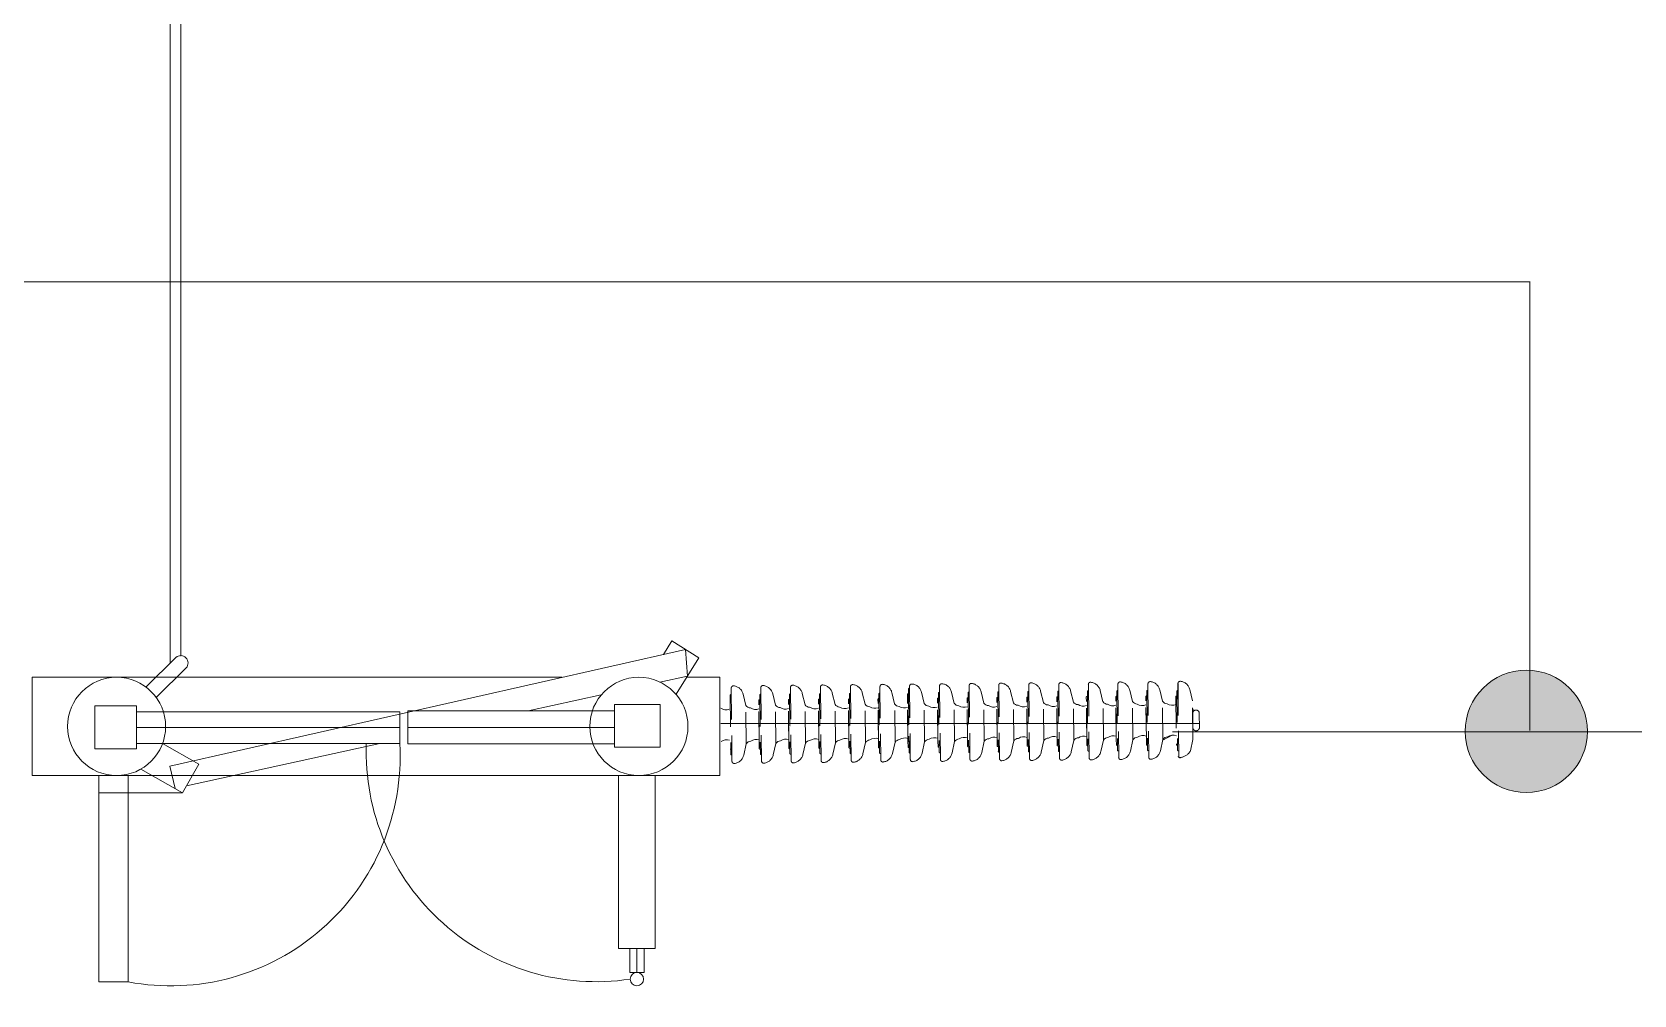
# Model space of a CAD drawing. Header units: inches. Extents: x 3989 to 4711, y 2881 to 3348.
# Drawn here: x 4265.39 to 4290.75, y 3026.79 to 3042.02 of the extents above; entities that cross this region are included whole.
import ezdxf

# ---------------------------------------------------------------- set-up
doc = ezdxf.new("R2010")
doc.units = ezdxf.units.IN
doc.header["$MEASUREMENT"] = 0
doc.linetypes.add('DASHED', pattern=[0.75, 0.5, -0.25])
doc.layers.add('COTAS', color=4, linetype='Continuous')
doc.layers.add('medidas', color=3, linetype='Continuous')

# ---------------------------------------------------------------- blocks, each defined once
blk = doc.blocks.new('*U13')
at = {"color": 0, "linetype": 'DASHED', "lineweight": 0}
for p, q in [((-209.928, -121.404), (-209.94, -122.564)), ((-209.929, -121.411), (-209.94, -122.571)), ((-209.453, -121.409), (-209.465, -122.569)), ((-208.978, -121.414), (-208.99, -122.573)), ((-208.51, -121.419), (-208.522, -122.578)), ((-208.042, -121.423), (-208.053, -122.583)), ((-207.567, -121.428), (-207.578, -122.588)), ((-207.091, -121.433), (-207.103, -122.593)), ((-206.623, -121.438), (-206.635, -122.598)), ((-206.155, -121.442), (-206.167, -122.602)), ((-206.155, -121.442), (-206.167, -122.602)), ((-205.68, -121.447), (-205.691, -122.607)), ((-205.68, -121.447), (-205.691, -122.607)), ((-205.211, -121.452), (-205.223, -122.612)), ((-204.743, -121.457), (-204.755, -122.617)), ((-204.268, -121.462), (-204.28, -122.622)), ((-203.793, -121.466), (-203.805, -122.626)), ((-203.325, -121.471), (-203.336, -122.631)), ((-202.856, -121.476), (-202.868, -122.636)), ((-210.166, -122.291), (-210.16, -121.679)), ((-210.116, -121.5), (-210.16, -121.679)), ((-209.912, -121.522), (-209.922, -122.459)), ((-209.896, -121.611), (-209.904, -122.371)), ((-209.691, -122.289), (-209.685, -121.684)), ((-209.641, -121.505), (-209.685, -121.684)), ((-209.446, -121.512), (-209.454, -121.512)), ((-209.437, -121.521), (-209.447, -122.458)), ((-209.429, -121.6), (-209.438, -121.6)), ((-209.428, -122.285), (-209.421, -121.68)), ((-209.216, -122.294), (-209.21, -121.689)), ((-209.166, -121.51), (-209.21, -121.689)), ((-208.971, -121.516), (-208.979, -121.516)), ((-208.962, -121.525), (-208.972, -122.462)), ((-208.954, -121.605), (-208.963, -121.605)), ((-208.952, -122.29), (-208.946, -121.685)), ((-208.747, -122.299), (-208.741, -121.694)), ((-208.698, -121.515), (-208.741, -121.694)), ((-208.502, -121.521), (-208.511, -121.521)), ((-208.494, -121.53), (-208.503, -122.467)), ((-208.486, -121.61), (-208.495, -121.61)), ((-208.484, -122.295), (-208.478, -121.69)), ((-208.279, -122.304), (-208.273, -121.698)), ((-208.229, -121.52), (-208.273, -121.698)), ((-208.034, -121.526), (-208.043, -121.526)), ((-208.025, -121.535), (-208.035, -122.472)), ((-208.018, -121.615), (-208.026, -121.615)), ((-208.016, -122.3), (-208.01, -121.694)), ((-207.804, -122.308), (-207.798, -121.703)), ((-207.754, -121.524), (-207.798, -121.703)), ((-207.559, -121.531), (-207.568, -121.531)), ((-207.55, -121.54), (-207.56, -122.477)), ((-207.543, -121.619), (-207.551, -121.619)), ((-207.541, -122.304), (-207.535, -121.699)), ((-207.329, -122.313), (-207.323, -121.708)), ((-207.279, -121.529), (-207.323, -121.708)), ((-207.084, -121.536), (-207.092, -121.535)), ((-207.075, -121.544), (-207.085, -122.481)), ((-207.067, -121.624), (-207.076, -121.624)), ((-207.066, -122.309), (-207.06, -121.704)), ((-206.861, -122.318), (-206.855, -121.713)), ((-206.811, -121.534), (-206.855, -121.713)), ((-206.616, -121.541), (-206.624, -121.541)), ((-206.607, -121.549), (-206.616, -122.486)), ((-206.599, -121.629), (-206.608, -121.629)), ((-206.597, -122.314), (-206.591, -121.709)), ((-206.392, -122.323), (-206.386, -121.718)), ((-206.343, -121.539), (-206.386, -121.718)), ((-206.147, -121.545), (-206.156, -121.545)), ((-206.139, -121.554), (-206.148, -122.491)), ((-206.139, -121.554), (-206.148, -122.491)), ((-206.129, -122.319), (-206.123, -121.714)), ((-205.917, -122.327), (-205.911, -121.722)), ((-205.867, -121.543), (-205.911, -121.722)), ((-205.671, -121.479), (-205.68, -121.479)), ((-205.664, -121.559), (-205.673, -122.496)), ((-205.663, -121.487), (-205.672, -122.424)), ((-205.654, -122.323), (-205.648, -121.718)), ((-205.449, -122.332), (-205.443, -121.727)), ((-205.399, -121.548), (-205.443, -121.727)), ((-205.204, -121.555), (-205.213, -121.555)), ((-205.195, -121.564), (-205.205, -122.501)), ((-205.187, -121.643), (-205.196, -121.643)), ((-205.186, -122.328), (-205.18, -121.723)), ((-204.981, -122.337), (-204.975, -121.732)), ((-204.931, -121.553), (-204.975, -121.732)), ((-204.736, -121.56), (-204.744, -121.56)), ((-204.727, -121.568), (-204.737, -122.505)), ((-204.719, -121.648), (-204.728, -121.648)), ((-204.718, -122.333), (-204.711, -121.728)), ((-204.456, -121.558), (-204.499, -121.737)), ((-204.26, -121.565), (-204.269, -121.564)), ((-204.252, -121.573), (-204.261, -122.51)), ((-204.244, -121.653), (-204.253, -121.653)), ((-203.981, -121.562), (-204.024, -121.741)), ((-203.785, -121.569), (-203.794, -121.569)), ((-203.777, -121.578), (-203.786, -122.515)), ((-203.769, -121.657), (-203.778, -121.657)), ((-203.512, -121.567), (-203.556, -121.746)), ((-203.317, -121.574), (-203.326, -121.574)), ((-203.309, -121.583), (-203.318, -122.52)), ((-203.301, -121.662), (-203.309, -121.662)), ((-203.044, -121.572), (-203.088, -121.751)), ((-202.849, -121.579), (-202.857, -121.579)), ((-202.84, -121.588), (-202.85, -122.525)), ((-210.265, -121.882), (-210.268, -122.106)), ((-210.162, -121.883), (-210.164, -122.107)), ((-209.899, -121.879), (-209.901, -122.103)), ((-209.423, -121.878), (-209.426, -122.101)), ((-208.948, -121.882), (-208.951, -122.106)), ((-208.48, -121.887), (-208.482, -122.111)), ((-208.012, -121.892), (-208.014, -122.115)), ((-207.537, -121.897), (-207.539, -122.12)), ((-207.062, -121.901), (-207.064, -122.125)), ((-206.593, -121.906), (-206.596, -122.13)), ((-206.125, -121.911), (-206.127, -122.135)), ((-205.65, -121.915), (-205.652, -122.139)), ((-205.182, -121.921), (-205.184, -122.144)), ((-204.713, -121.925), (-204.716, -122.149)), ((-204.506, -122.342), (-204.499, -121.737)), ((-204.242, -122.338), (-204.236, -121.733)), ((-204.238, -121.93), (-204.241, -122.154)), ((-204.03, -122.346), (-204.024, -121.741)), ((-203.767, -122.342), (-203.761, -121.737)), ((-203.763, -121.935), (-203.765, -122.158)), ((-203.562, -122.351), (-203.556, -121.746)), ((-203.299, -122.347), (-203.293, -121.742)), ((-203.295, -121.94), (-203.297, -122.163)), ((-203.094, -122.356), (-203.088, -121.751)), ((-210.126, -122.471), (-210.166, -122.291)), ((-209.931, -122.468), (-209.939, -122.468)), ((-209.912, -122.38), (-209.921, -122.38)), ((-209.651, -122.469), (-209.691, -122.289)), ((-209.455, -122.466), (-209.464, -122.466)), ((-209.437, -122.378), (-209.446, -122.378)), ((-209.176, -122.473), (-209.216, -122.294)), ((-208.98, -122.471), (-208.989, -122.471)), ((-208.962, -122.383), (-208.971, -122.383)), ((-208.707, -122.479), (-208.747, -122.299)), ((-208.512, -122.476), (-208.521, -122.476)), ((-208.494, -122.388), (-208.502, -122.388)), ((-208.239, -122.483), (-208.279, -122.304)), ((-208.044, -122.481), (-208.052, -122.48)), ((-208.026, -122.393), (-208.034, -122.392)), ((-207.764, -122.488), (-207.804, -122.308)), ((-207.569, -122.485), (-207.577, -122.485)), ((-207.55, -122.397), (-207.559, -122.397)), ((-207.289, -122.493), (-207.329, -122.313)), ((-207.093, -122.49), (-207.102, -122.49)), ((-207.075, -122.402), (-207.084, -122.402)), ((-206.821, -122.498), (-206.861, -122.318)), ((-206.607, -122.407), (-206.616, -122.407)), ((-206.352, -122.502), (-206.392, -122.323)), ((-206.139, -122.412), (-206.147, -122.412)), ((-205.877, -122.507), (-205.917, -122.327)), ((-205.664, -122.416), (-205.672, -122.416)), ((-205.409, -122.512), (-205.449, -122.332)), ((-205.195, -122.421), (-205.204, -122.421)), ((-204.941, -122.517), (-204.981, -122.337)), ((-204.727, -122.426), (-204.736, -122.426)), ((-204.466, -122.522), (-204.506, -122.342)), ((-204.252, -122.431), (-204.261, -122.431)), ((-203.99, -122.526), (-204.03, -122.346)), ((-203.777, -122.435), (-203.785, -122.435)), ((-203.522, -122.531), (-203.562, -122.351)), ((-203.309, -122.44), (-203.317, -122.44)), ((-203.054, -122.536), (-203.094, -122.356)), ((-202.84, -122.445), (-202.849, -122.445)), ((-206.625, -122.495), (-206.634, -122.495)), ((-206.157, -122.5), (-206.166, -122.5)), ((-205.682, -122.504), (-205.69, -122.504)), ((-205.214, -122.509), (-205.222, -122.509)), ((-204.745, -122.514), (-204.754, -122.514)), ((-204.27, -122.519), (-204.279, -122.519)), ((-203.795, -122.523), (-203.804, -122.523)), ((-203.327, -122.528), (-203.335, -122.528)), ((-202.859, -122.533), (-202.867, -122.533))]:
    blk.add_line(p, q, dxfattribs=at)
at = {"color": 0, "lineweight": 0}
for p, q in [((-209.421, -121.609), (-209.421, -121.68)), ((-208.946, -121.613), (-208.946, -121.685)), ((-208.477, -121.619), (-208.478, -121.69)), ((-208.009, -121.623), (-208.01, -121.694)), ((-207.534, -121.628), (-207.535, -121.699)), ((-207.059, -121.633), (-207.06, -121.704)), ((-206.591, -121.638), (-206.591, -121.709)), ((-206.122, -121.642), (-206.123, -121.714)), ((-205.647, -121.647), (-205.648, -121.718)), ((-205.646, -121.576), (-205.647, -121.647)), ((-205.179, -121.652), (-205.18, -121.723)), ((-204.711, -121.657), (-204.711, -121.728)), ((-204.236, -121.662), (-204.236, -121.733)), ((-203.76, -121.666), (-203.761, -121.737)), ((-203.292, -121.671), (-203.293, -121.742)), ((-209.837, -122.223), (-209.688, -122.302)), ((-209.428, -122.285), (-209.428, -122.37)), ((-208.952, -122.29), (-208.953, -122.374)), ((-208.484, -122.295), (-208.485, -122.379)), ((-208.016, -122.3), (-208.017, -122.384)), ((-207.541, -122.304), (-207.542, -122.389)), ((-207.066, -122.309), (-207.067, -122.393)), ((-206.597, -122.314), (-206.598, -122.398)), ((-206.129, -122.319), (-206.13, -122.403)), ((-205.654, -122.323), (-205.655, -122.408)), ((-205.186, -122.328), (-205.187, -122.413)), ((-204.718, -122.333), (-204.718, -122.417)), ((-204.242, -122.338), (-204.243, -122.422)), ((-203.767, -122.342), (-203.768, -122.427)), ((-203.299, -122.347), (-203.3, -122.432))]:
    blk.add_line(p, q, dxfattribs=at)
blk.add_lwpolyline([(-210.182, -121.835), (-210.161, -121.796)], dxfattribs=at)
at = {"color": 0, "linetype": 'DASHED', "lineweight": 0}
for centre, radius, start, end in [((-209.948, -121.541), 0.173, 96.1367, 166.2887), ((-209.963, -121.404), 0.0346, 359.4188, 96.1367), ((-209.473, -121.546), 0.173, 96.1367, 166.2887), ((-209.488, -121.409), 0.0346, 359.4188, 96.1367), ((-208.998, -121.551), 0.173, 96.1367, 166.2887), ((-209.013, -121.413), 0.0346, 359.4188, 96.1367), ((-208.53, -121.556), 0.173, 96.1367, 166.2887), ((-208.544, -121.418), 0.0346, 359.4188, 96.1367), ((-208.061, -121.561), 0.173, 96.1367, 166.2887), ((-208.076, -121.423), 0.0346, 359.4188, 96.1367), ((-207.586, -121.565), 0.173, 96.1367, 166.2887), ((-207.601, -121.428), 0.0346, 359.4188, 96.1367), ((-207.111, -121.57), 0.173, 96.1367, 166.2887), ((-207.126, -121.432), 0.0346, 359.4188, 96.1367), ((-206.643, -121.575), 0.173, 96.1367, 166.2887), ((-206.658, -121.437), 0.0346, 359.4188, 96.1367), ((-206.175, -121.58), 0.173, 96.1367, 166.2887), ((-206.189, -121.442), 0.0346, 359.4188, 96.1367), ((-205.7, -121.584), 0.173, 96.1367, 166.2887), ((-205.714, -121.447), 0.0346, 359.4188, 96.1367), ((-205.231, -121.589), 0.173, 96.1367, 166.2887), ((-205.246, -121.452), 0.0346, 359.4188, 96.1367), ((-204.763, -121.594), 0.173, 96.1367, 166.2887), ((-204.778, -121.456), 0.0346, 359.4188, 96.1367), ((-204.288, -121.599), 0.173, 96.1367, 166.2887), ((-204.303, -121.461), 0.0346, 359.4188, 96.1367), ((-203.813, -121.603), 0.173, 96.1367, 166.2887), ((-203.828, -121.466), 0.0346, 359.4188, 96.1367), ((-203.344, -121.608), 0.173, 96.1367, 166.2887), ((-203.359, -121.471), 0.0346, 359.4188, 96.1367), ((-202.876, -121.613), 0.173, 96.1367, 166.2887), ((-202.891, -121.476), 0.0346, 359.4188, 96.1367), ((-209.921, -121.521), 0.00864, 359.4188, 89.4188), ((-209.905, -121.611), 0.00864, 359.4188, 89.4188), ((-209.446, -121.521), 0.00864, 359.4188, 89.4188), ((-209.429, -121.609), 0.00864, 359.4188, 89.4188), ((-208.971, -121.525), 0.00864, 359.4188, 89.4188), ((-208.954, -121.613), 0.00864, 359.4188, 89.4188), ((-208.502, -121.53), 0.00864, 359.4188, 89.4188), ((-208.486, -121.618), 0.00864, 359.4188, 89.4188), ((-208.034, -121.535), 0.00864, 359.4188, 89.4188), ((-208.018, -121.623), 0.00864, 359.4188, 89.4188), ((-207.559, -121.54), 0.00864, 359.4188, 89.4188), ((-207.543, -121.628), 0.00864, 359.4188, 89.4188), ((-207.084, -121.544), 0.00864, 359.4188, 89.4188), ((-207.067, -121.633), 0.00864, 359.4188, 89.4188), ((-206.616, -121.549), 0.00864, 359.4188, 89.4188), ((-206.599, -121.638), 0.00864, 359.4188, 89.4188), ((-206.147, -121.554), 0.00864, 359.4188, 89.4188), ((-206.131, -121.642), 0.00864, 359.4188, 89.4188), ((-205.671, -121.487), 0.00864, 359.4188, 89.4188), ((-205.655, -121.576), 0.00864, 359.4188, 89.4188), ((-205.204, -121.564), 0.00864, 359.4188, 89.4188), ((-205.188, -121.652), 0.00864, 359.4188, 89.4188), ((-204.736, -121.568), 0.00864, 359.4188, 89.4188), ((-204.719, -121.657), 0.00864, 359.4188, 89.4188), ((-204.261, -121.573), 0.00864, 359.4188, 89.4188), ((-204.244, -121.662), 0.00864, 359.4188, 89.4188), ((-203.785, -121.578), 0.00864, 359.4188, 89.4188), ((-203.769, -121.666), 0.00864, 359.4188, 89.4188), ((-203.317, -121.583), 0.00864, 359.4188, 89.4188), ((-203.301, -121.671), 0.00864, 359.4188, 89.4188), ((-202.849, -121.587), 0.00864, 359.4188, 89.4188), ((-210.214, -121.876), 0.0522, 352.1235, 186.7141), ((-210.216, -122.1), 0.0522, 172.1235, 6.7141), ((-209.944, -122.365), 0.21, 210.153, 260.354), ((-209.93, -122.459), 0.00864, 269.4188, 359.4188), ((-209.912, -122.371), 0.00864, 269.4188, 359.4188), ((-209.482, -122.431), 0.173, 192.5488, 262.7008), ((-209.455, -122.458), 0.00864, 269.4188, 359.4188), ((-209.437, -122.37), 0.00864, 269.4188, 359.4188), ((-209.007, -122.436), 0.173, 192.5488, 262.7008), ((-208.98, -122.462), 0.00864, 269.4188, 359.4188), ((-208.962, -122.374), 0.00864, 269.4188, 359.4188), ((-208.539, -122.441), 0.173, 192.5488, 262.7008), ((-208.512, -122.467), 0.00864, 269.4188, 359.4188), ((-208.494, -122.379), 0.00864, 269.4188, 359.4188), ((-208.07, -122.446), 0.173, 192.5488, 262.7008), ((-208.044, -122.472), 0.00864, 269.4188, 359.4188), ((-208.025, -122.384), 0.00864, 269.4188, 359.4188), ((-207.595, -122.451), 0.173, 192.5488, 262.7008), ((-207.569, -122.477), 0.00864, 269.4188, 359.4188), ((-207.55, -122.389), 0.00864, 269.4188, 359.4188), ((-207.12, -122.455), 0.173, 192.5488, 262.7008), ((-207.093, -122.481), 0.00864, 269.4188, 359.4188), ((-207.075, -122.393), 0.00864, 269.4188, 359.4188), ((-206.625, -122.486), 0.00864, 269.4188, 359.4188), ((-206.607, -122.398), 0.00864, 269.4188, 359.4188), ((-206.157, -122.491), 0.00864, 269.4188, 359.4188), ((-206.139, -122.403), 0.00864, 269.4188, 359.4188), ((-205.664, -122.407), 0.00864, 269.4188, 359.4188), ((-205.195, -122.413), 0.00864, 269.4188, 359.4188), ((-204.727, -122.417), 0.00864, 269.4188, 359.4188), ((-204.252, -122.422), 0.00864, 269.4188, 359.4188), ((-203.777, -122.427), 0.00864, 269.4188, 359.4188), ((-203.308, -122.432), 0.00864, 269.4188, 359.4188), ((-209.961, -122.543), 0.0346, 237.726, 334.4439), ((-209.5, -122.569), 0.0346, 262.7008, 359.4188), ((-209.024, -122.573), 0.0346, 262.7008, 359.4188), ((-208.556, -122.578), 0.0346, 262.7008, 359.4188), ((-208.088, -122.583), 0.0346, 262.7008, 359.4188), ((-207.613, -122.588), 0.0346, 262.7008, 359.4188), ((-207.138, -122.592), 0.0346, 262.7008, 359.4188), ((-206.652, -122.46), 0.173, 192.5488, 262.7008), ((-206.669, -122.597), 0.0346, 262.7008, 359.4188), ((-206.184, -122.465), 0.173, 192.5488, 262.7008), ((-206.201, -122.602), 0.0346, 262.7008, 359.4188), ((-205.708, -122.469), 0.173, 192.5488, 262.7008), ((-205.726, -122.606), 0.0346, 262.7008, 359.4188), ((-205.682, -122.496), 0.00864, 269.4188, 359.4188), ((-205.24, -122.474), 0.173, 192.5488, 262.7008), ((-205.258, -122.612), 0.0346, 262.7008, 359.4188), ((-205.213, -122.501), 0.00864, 269.4188, 359.4188), ((-204.772, -122.479), 0.173, 192.5488, 262.7008), ((-204.79, -122.616), 0.0346, 262.7008, 359.4188), ((-204.745, -122.505), 0.00864, 269.4188, 359.4188), ((-204.297, -122.484), 0.173, 192.5488, 262.7008), ((-204.314, -122.621), 0.0346, 262.7008, 359.4188), ((-204.27, -122.51), 0.00864, 269.4188, 359.4188), ((-203.822, -122.488), 0.173, 192.5488, 262.7008), ((-203.839, -122.626), 0.0346, 262.7008, 359.4188), ((-203.795, -122.515), 0.00864, 269.4188, 359.4188), ((-203.353, -122.494), 0.173, 192.5488, 262.7008), ((-203.371, -122.631), 0.0346, 262.7008, 359.4188), ((-203.327, -122.52), 0.00864, 269.4188, 359.4188), ((-202.885, -122.498), 0.173, 192.5488, 262.7008), ((-202.903, -122.635), 0.0346, 262.7008, 359.4188), ((-202.858, -122.524), 0.00864, 269.4188, 359.4188)]:
    blk.add_arc(centre, radius, start, end, dxfattribs=at)
at = {"color": 0, "lineweight": 0}
for centre, radius, start, end in [((-209.841, -121.594), 0.154, 248.4501, 302.5401), ((-209.762, -121.629), 0.0951, 272.6444, 324.4611), ((-209.365, -121.599), 0.154, 248.4501, 302.5401), ((-209.287, -121.634), 0.0951, 272.6444, 324.4611), ((-208.819, -121.638), 0.0951, 272.6444, 324.4611), ((-208.35, -121.643), 0.0951, 272.6444, 324.4611), ((-207.875, -121.648), 0.0951, 272.6444, 324.4611), ((-207.4, -121.653), 0.0951, 272.6444, 324.4611), ((-206.932, -121.658), 0.0951, 272.6444, 324.4611), ((-206.464, -121.662), 0.0951, 272.6444, 324.4611), ((-205.989, -121.667), 0.0951, 272.6444, 324.4611), ((-205.52, -121.672), 0.0951, 272.6444, 324.4611), ((-205.052, -121.677), 0.0951, 272.6444, 324.4611), ((-208.897, -121.603), 0.154, 251.1672, 302.5401), ((-208.429, -121.608), 0.154, 251.1672, 302.5401), ((-207.954, -121.613), 0.154, 248.4501, 302.5401), ((-207.479, -121.618), 0.154, 248.4501, 302.5401), ((-207.01, -121.623), 0.154, 251.1672, 302.5401), ((-206.542, -121.627), 0.154, 251.1672, 302.5401), ((-206.067, -121.632), 0.154, 251.1672, 302.5401), ((-205.599, -121.637), 0.154, 251.1672, 302.5401), ((-205.131, -121.642), 0.154, 251.1672, 302.5401), ((-204.655, -121.647), 0.154, 248.4501, 302.5401), ((-204.577, -121.681), 0.0951, 272.6444, 324.4611), ((-204.18, -121.651), 0.154, 248.4501, 302.5401), ((-204.102, -121.686), 0.0951, 272.6444, 324.4611), ((-203.712, -121.656), 0.154, 251.1672, 302.5401), ((-203.633, -121.691), 0.0951, 272.6444, 324.4611), ((-203.244, -121.661), 0.154, 251.1672, 302.5401), ((-203.165, -121.696), 0.0951, 272.6444, 324.4611), ((-202.775, -121.666), 0.154, 251.1672, 302.5401), ((-209.849, -122.376), 0.154, 56.2975, 110.3874), ((-209.373, -122.381), 0.154, 56.2975, 110.3874), ((-208.905, -122.386), 0.154, 56.2975, 107.6703), ((-208.437, -122.391), 0.154, 56.2975, 107.6703), ((-209.769, -122.343), 0.0951, 34.3765, 86.1931), ((-209.294, -122.348), 0.0951, 34.3765, 86.1931), ((-208.826, -122.352), 0.0951, 34.3765, 86.1931), ((-208.358, -122.357), 0.0951, 34.3765, 86.1931), ((-207.962, -122.395), 0.154, 56.2975, 110.3874), ((-207.883, -122.362), 0.0951, 34.3765, 86.1931), ((-207.487, -122.4), 0.154, 56.2975, 110.3874), ((-207.407, -122.367), 0.0951, 34.3765, 86.1931), ((-207.018, -122.405), 0.154, 56.2975, 107.6703), ((-206.939, -122.372), 0.0951, 34.3765, 86.1931), ((-206.55, -122.41), 0.154, 56.2975, 107.6703), ((-206.471, -122.376), 0.0951, 34.3765, 86.1931), ((-206.075, -122.414), 0.154, 56.2975, 110.3874), ((-205.996, -122.381), 0.0951, 34.3765, 86.1931), ((-205.607, -122.419), 0.154, 56.2975, 107.6703), ((-205.528, -122.386), 0.0951, 34.3765, 86.1931), ((-205.138, -122.424), 0.154, 56.2975, 107.6703), ((-205.059, -122.391), 0.0951, 34.3765, 86.1931), ((-204.663, -122.429), 0.154, 56.2975, 110.3874), ((-204.584, -122.396), 0.0951, 34.3765, 86.1931), ((-204.188, -122.434), 0.154, 56.2975, 110.3874), ((-204.109, -122.4), 0.0951, 34.3765, 86.1931), ((-203.72, -122.438), 0.154, 56.2975, 107.6703), ((-203.641, -122.405), 0.0951, 34.3765, 86.1931), ((-203.252, -122.443), 0.154, 56.2975, 107.6703), ((-203.172, -122.41), 0.0951, 34.3765, 86.1931), ((-202.783, -122.448), 0.154, 56.2975, 107.6703)]:
    blk.add_arc(centre, radius, start, end, dxfattribs=at)
at = {"layer": 'COTAS', "color": 0, "lineweight": 0}
for p, q in [((-194.14, -107.459), (-194.141, -120.969)), ((-193.975, -107.366), (-193.975, -121.08)), ((-202.343, -120.998), (-201.917, -120.731)), ((-202.163, -121.286), (-202.13, -120.864)), ((-202.13, -120.864), (-193.97, -122.713)), ((-201.917, -120.731), (-201.784, -120.943)), ((-201.982, -121.575), (-202.343, -120.998)), ((-193.752, -121.625), (-194.227, -121.156)), ((-194.065, -120.992), (-193.59, -121.461)), ((-202.677, -121.306), (-202.677, -122.86)), ((-202.677, -121.306), (-202.15, -121.306)), ((-202.163, -121.286), (-201.727, -121.382)), ((-200.179, -121.306), (-191.789, -121.306)), ((-191.789, -122.86), (-191.789, -121.306)), ((-200.797, -121.585), (-199.64, -121.839)), ((-201.007, -121.737), (-201.731, -121.737)), ((-201.731, -121.737), (-201.731, -122.083)), ((-201.007, -122.411), (-201.007, -121.737)), ((-197.736, -121.839), (-201.007, -121.839)), ((-201.007, -121.839), (-201.007, -122.356)), ((-197.736, -122.356), (-197.736, -121.839)), ((-193.443, -121.851), (-197.61, -121.851)), ((-197.61, -121.851), (-197.54, -121.851)), ((-197.54, -121.851), (-197.61, -121.851)), ((-197.61, -121.851), (-197.61, -122.354)), ((-192.779, -121.759), (-193.443, -121.759)), ((-193.443, -121.759), (-193.443, -122.44)), ((-192.779, -122.083), (-192.779, -121.759)), ((-210.267, -122.036), (-202.693, -122.036)), ((-201.731, -122.083), (-201.731, -122.411)), ((-201.007, -122.356), (-201.007, -122.098)), ((-201.007, -122.098), (-197.736, -122.098)), ((-197.61, -122.102), (-193.443, -122.102)), ((-192.779, -122.44), (-192.779, -122.083)), ((-79.84, -122.168), (-106.223, -122.168)), ((-201.731, -122.411), (-201.007, -122.411)), ((-201.007, -122.356), (-197.736, -122.356)), ((-197.61, -122.354), (-193.853, -122.354)), ((-197.291, -122.354), (-194.232, -123.023)), ((-193.853, -122.354), (-194.427, -122.68)), ((-193.853, -122.354), (-193.443, -122.354)), ((-193.443, -122.44), (-192.779, -122.44)), ((-194.427, -122.68), (-194.171, -123.132)), ((-193.97, -122.713), (-194.05, -123.063)), ((-202.677, -122.86), (-191.789, -122.86)), ((-201.654, -125.596), (-201.654, -122.86)), ((-201.07, -125.596), (-201.07, -122.86)), ((-194.171, -123.132), (-193.51, -122.757)), ((-193.309, -126.124), (-193.309, -122.86)), ((-192.842, -126.124), (-192.842, -122.86)), ((-194.171, -123.132), (-192.842, -123.132)), ((-201.654, -125.596), (-201.07, -125.596)), ((-201.475, -125.976), (-201.475, -125.596)), ((-201.362, -125.596), (-201.362, -125.976)), ((-201.249, -125.976), (-201.249, -125.596)), ((-201.362, -125.976), (-201.475, -125.976)), ((-201.362, -125.976), (-201.249, -125.976)), ((-193.309, -126.124), (-192.842, -126.124))]:
    blk.add_line(p, q, dxfattribs=at)
for centre, radius in [((-201.394, -122.083), 0.777), ((-193.125, -122.083), 0.777), ((-201.362, -126.081), 0.106)]:
    blk.add_circle(centre, radius, dxfattribs=at)
blk.add_arc((-194.141, -121.079), 0.116, 48.6858, 221.927, dxfattribs=at)
at = {"layer": 'COTAS', "color": 1, "lineweight": 0}
for centre, radius, start, end in [((-200.716, -122.481), 3.64, 261.4644, 2.0074), ((-193.982, -122.554), 3.633, 176.841, 280.6721)]:
    blk.add_arc(centre, radius, start, end, dxfattribs=at)
at = {"layer": 'medidas', "color": 0, "lineweight": 0}
for p, q in [((-209.921, -121.512), (-209.93, -121.512)), ((-209.905, -121.602), (-209.913, -121.602))]:
    blk.add_line(p, q, dxfattribs=at)
blk = doc.blocks.new('*U14')
at = {"color": 0, "linetype": 'ByBlock', "lineweight": -2, "transparency": 16777216}
for p in [(130, 0), (260, 0)]:
    blk.add_blockref('*U13', p, dxfattribs=at)

msp = doc.modelspace()

# ---------------------------------------------------------------- hatches: boundary and pattern name
at = {"lineweight": 0}
h = msp.add_hatch(color=3, dxfattribs=at)
h.dxf.hatch_style = 1
h.paths.add_polyline_path([(4289.12602, 3031.92149), (4289.12602, 3030.89571), (4290.01046, 3030.89571, 0.01577024), (4290.01238, 3030.95674, 0.38963386)])
h.paths.add_polyline_path([(4289.12602, 3031.92149, 0.43922803), (4288.07594, 3030.95674, 0.43922803), (4289.12602, 3029.99199)])
h.paths.add_polyline_path([(4290.01046, 3030.89571), (4289.12602, 3030.89571), (4289.12602, 3029.99199, 0.37158039)])

# ---------------------------------------------------------------- linework, layer by layer
at = {"color": 3, "lineweight": 0}
for p, q in [((4289.09054, 3038.0682), (4061.69635, 3038.0682)), ((4289.09783, 3038.07179), (4289.09783, 3030.96997))]:
    msp.add_line(p, q, dxfattribs=at)
msp.add_circle((4289.04416, 3030.95674), 0.96822, dxfattribs=at)

# ---------------------------------------------------------------- block references
at = {"lineweight": 0, "xscale": -1}
msp.add_blockref('*U14', (4333.6009, 3153.11752), dxfattribs=at)

doc.saveas('drawing.dxf')
